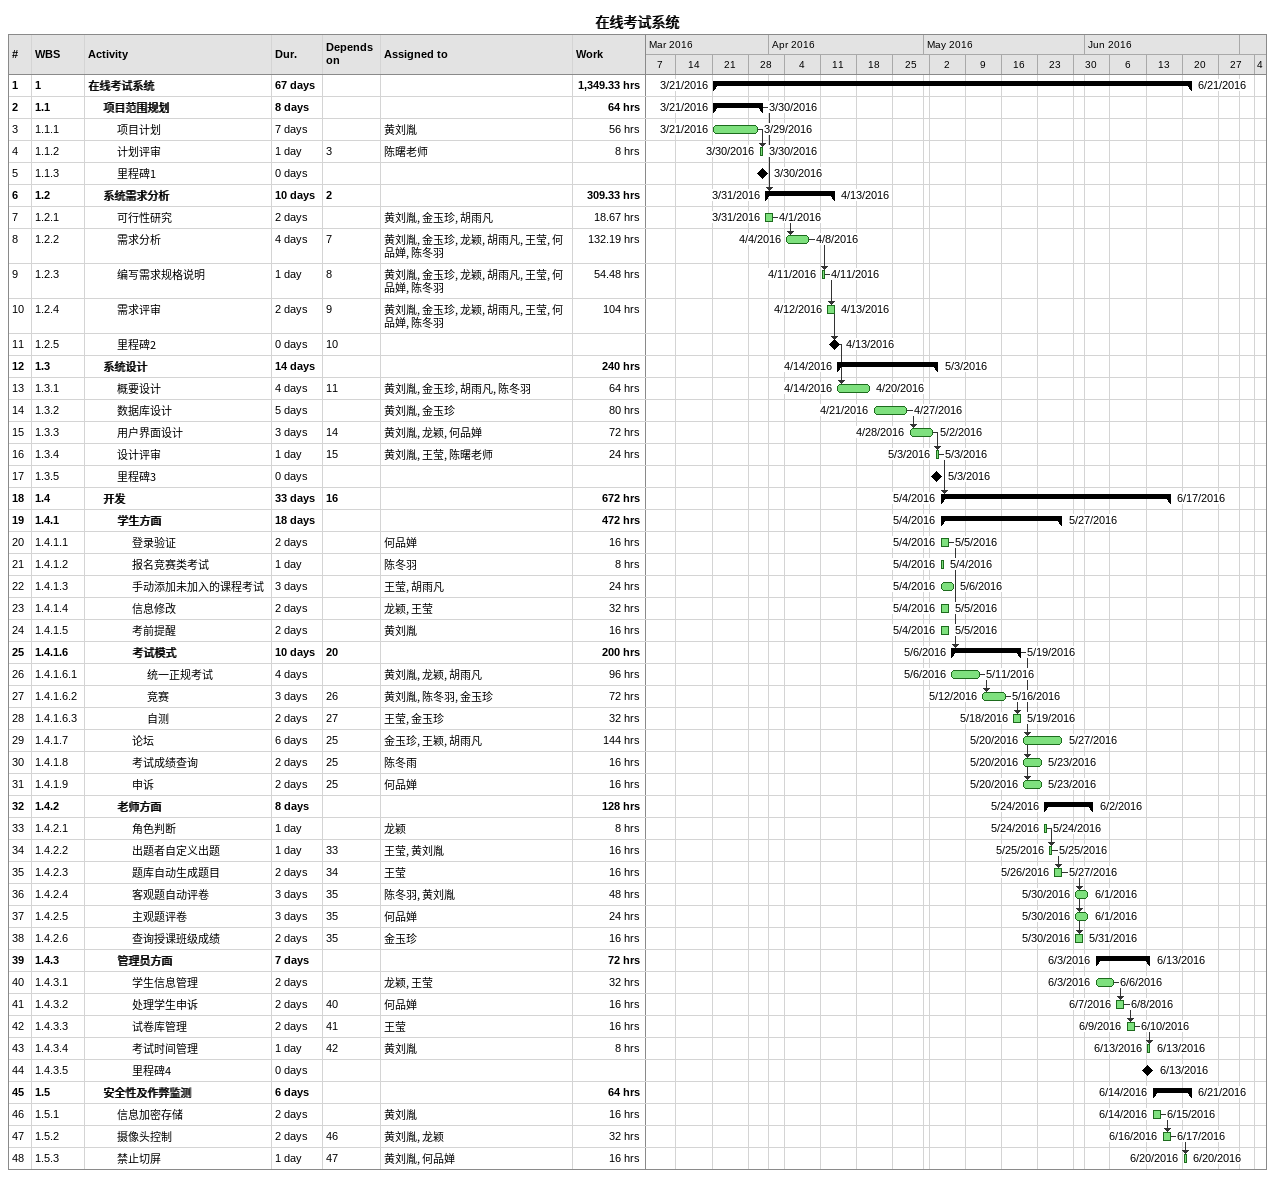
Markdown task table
在线考试系统

| ID | WBS | Task | Duration | Start | Finish | Predecessors | Resources | Work (h) |
|---|---|---|---|---|---|---|---|---|
| 1 | 1 | **在线考试系统** | 67d | 2016-03-21 | 2016-06-21 |  |  | 1349.33 |
| 2 | 1.1 | **项目范围规划** | 8d | 2016-03-21 | 2016-03-30 |  |  | 64 |
| 3 | 1.1.1 | 项目计划 | 7d | 2016-03-21 | 2016-03-29 |  | 黄刘胤 | 56 |
| 4 | 1.1.2 | 计划评审 | 1d | 2016-03-30 | 2016-03-30 | 3 | 陈曙老师 | 8 |
| 5 | 1.1.3 | 里程碑1 | 0d | 2016-03-30 | 2016-03-30 |  |  |  |
| 6 | 1.2 | **系统需求分析** | 10d | 2016-03-31 | 2016-04-13 | 2 |  | 309.33 |
| 7 | 1.2.1 | 可行性研究 | 2d | 2016-03-31 | 2016-04-01 |  | 黄刘胤, 金玉珍, 胡雨凡 | 18.67 |
| 8 | 1.2.2 | 需求分析 | 4d | 2016-04-04 | 2016-04-08 | 7 | 黄刘胤, 金玉珍, 龙颖, 胡雨凡, 王莹, 何品婵, 陈冬羽 | 132.19 |
| 9 | 1.2.3 | 编写需求规格说明 | 1d | 2016-04-11 | 2016-04-11 | 8 | 黄刘胤, 金玉珍, 龙颖, 胡雨凡, 王莹, 何品婵, 陈冬羽 | 54.48 |
| 10 | 1.2.4 | 需求评审 | 2d | 2016-04-12 | 2016-04-13 | 9 | 黄刘胤, 金玉珍, 龙颖, 胡雨凡, 王莹, 何品婵, 陈冬羽 | 104 |
| 11 | 1.2.5 | 里程碑2 | 0d | 2016-04-13 | 2016-04-13 | 10 |  |  |
| 12 | 1.3 | **系统设计** | 14d | 2016-04-14 | 2016-05-03 |  |  | 240 |
| 13 | 1.3.1 | 概要设计 | 4d | 2016-04-14 | 2016-04-20 | 11 | 黄刘胤, 金玉珍, 胡雨凡, 陈冬羽 | 64 |
| 14 | 1.3.2 | 数据库设计 | 5d | 2016-04-21 | 2016-04-27 |  | 黄刘胤, 金玉珍 | 80 |
| 15 | 1.3.3 | 用户界面设计 | 3d | 2016-04-28 | 2016-05-02 | 14 | 黄刘胤, 龙颖, 何品婵 | 72 |
| 16 | 1.3.4 | 设计评审 | 1d | 2016-05-03 | 2016-05-03 | 15 | 黄刘胤, 王莹, 陈曙老师 | 24 |
| 17 | 1.3.5 | 里程碑3 | 0d | 2016-05-03 | 2016-05-03 |  |  |  |
| 18 | 1.4 | **开发** | 33d | 2016-05-04 | 2016-06-17 | 16 |  | 672 |
| 19 | 1.4.1 | **学生方面** | 18d | 2016-05-04 | 2016-05-27 |  |  | 472 |
| 20 | 1.4.1.1 | 登录验证 | 2d | 2016-05-04 | 2016-05-05 |  | 何品婵 | 16 |
| 21 | 1.4.1.2 | 报名竞赛类考试 | 1d | 2016-05-04 | 2016-05-04 |  | 陈冬羽 | 8 |
| 22 | 1.4.1.3 | 手动添加未加入的课程考试 | 3d | 2016-05-04 | 2016-05-06 |  | 王莹, 胡雨凡 | 24 |
| 23 | 1.4.1.4 | 信息修改 | 2d | 2016-05-04 | 2016-05-05 |  | 龙颖, 王莹 | 32 |
| 24 | 1.4.1.5 | 考前提醒 | 2d | 2016-05-04 | 2016-05-05 |  | 黄刘胤 | 16 |
| 25 | 1.4.1.6 | **考试模式** | 10d | 2016-05-06 | 2016-05-19 | 20 |  | 200 |
| 26 | 1.4.1.6.1 | 统一正规考试 | 4d | 2016-05-06 | 2016-05-11 |  | 黄刘胤, 龙颖, 胡雨凡 | 96 |
| 27 | 1.4.1.6.2 | 竞赛 | 3d | 2016-05-12 | 2016-05-16 | 26 | 黄刘胤, 陈冬羽, 金玉珍 | 72 |
| 28 | 1.4.1.6.3 | 自测 | 2d | 2016-05-18 | 2016-05-19 | 27 | 王莹, 金玉珍 | 32 |
| 29 | 1.4.1.7 | 论坛 | 6d | 2016-05-20 | 2016-05-27 | 25 | 金玉珍, 王颖, 胡雨凡 | 144 |
| 30 | 1.4.1.8 | 考试成绩查询 | 2d | 2016-05-20 | 2016-05-23 | 25 | 陈冬雨 | 16 |
| 31 | 1.4.1.9 | 申诉 | 2d | 2016-05-20 | 2016-05-23 | 25 | 何品婵 | 16 |
| 32 | 1.4.2 | **老师方面** | 8d | 2016-05-24 | 2016-06-02 |  |  | 128 |
| 33 | 1.4.2.1 | 角色判断 | 1d | 2016-05-24 | 2016-05-24 |  | 龙颖 | 8 |
| 34 | 1.4.2.2 | 出题者自定义出题 | 1d | 2016-05-25 | 2016-05-25 | 33 | 王莹, 黄刘胤 | 16 |
| 35 | 1.4.2.3 | 题库自动生成题目 | 2d | 2016-05-26 | 2016-05-27 | 34 | 王莹 | 16 |
| 36 | 1.4.2.4 | 客观题自动评卷 | 3d | 2016-05-30 | 2016-06-01 | 35 | 陈冬羽, 黄刘胤 | 48 |
| 37 | 1.4.2.5 | 主观题评卷 | 3d | 2016-05-30 | 2016-06-01 | 35 | 何品婵 | 24 |
| 38 | 1.4.2.6 | 查询授课班级成绩 | 2d | 2016-05-30 | 2016-05-31 | 35 | 金玉珍 | 16 |
| 39 | 1.4.3 | **管理员方面** | 7d | 2016-06-03 | 2016-06-13 |  |  | 72 |
| 40 | 1.4.3.1 | 学生信息管理 | 2d | 2016-06-03 | 2016-06-06 |  | 龙颖, 王莹 | 32 |
| 41 | 1.4.3.2 | 处理学生申诉 | 2d | 2016-06-07 | 2016-06-08 | 40 | 何品婵 | 16 |
| 42 | 1.4.3.3 | 试卷库管理 | 2d | 2016-06-09 | 2016-06-10 | 41 | 王莹 | 16 |
| 43 | 1.4.3.4 | 考试时间管理 | 1d | 2016-06-13 | 2016-06-13 | 42 | 黄刘胤 | 8 |
| 44 | 1.4.3.5 | 里程碑4 | 0d | 2016-06-13 | 2016-06-13 |  |  |  |
| 45 | 1.5 | **安全性及作弊监测** | 6d | 2016-06-14 | 2016-06-21 |  |  | 64 |
| 46 | 1.5.1 | 信息加密存储 | 2d | 2016-06-14 | 2016-06-15 |  | 黄刘胤 | 16 |
| 47 | 1.5.2 | 摄像头控制 | 2d | 2016-06-16 | 2016-06-17 | 46 | 黄刘胤, 龙颖 | 32 |
| 48 | 1.5.3 | 禁止切屏 | 1d | 2016-06-20 | 2016-06-20 | 47 | 黄刘胤, 何品婵 | 16 |
